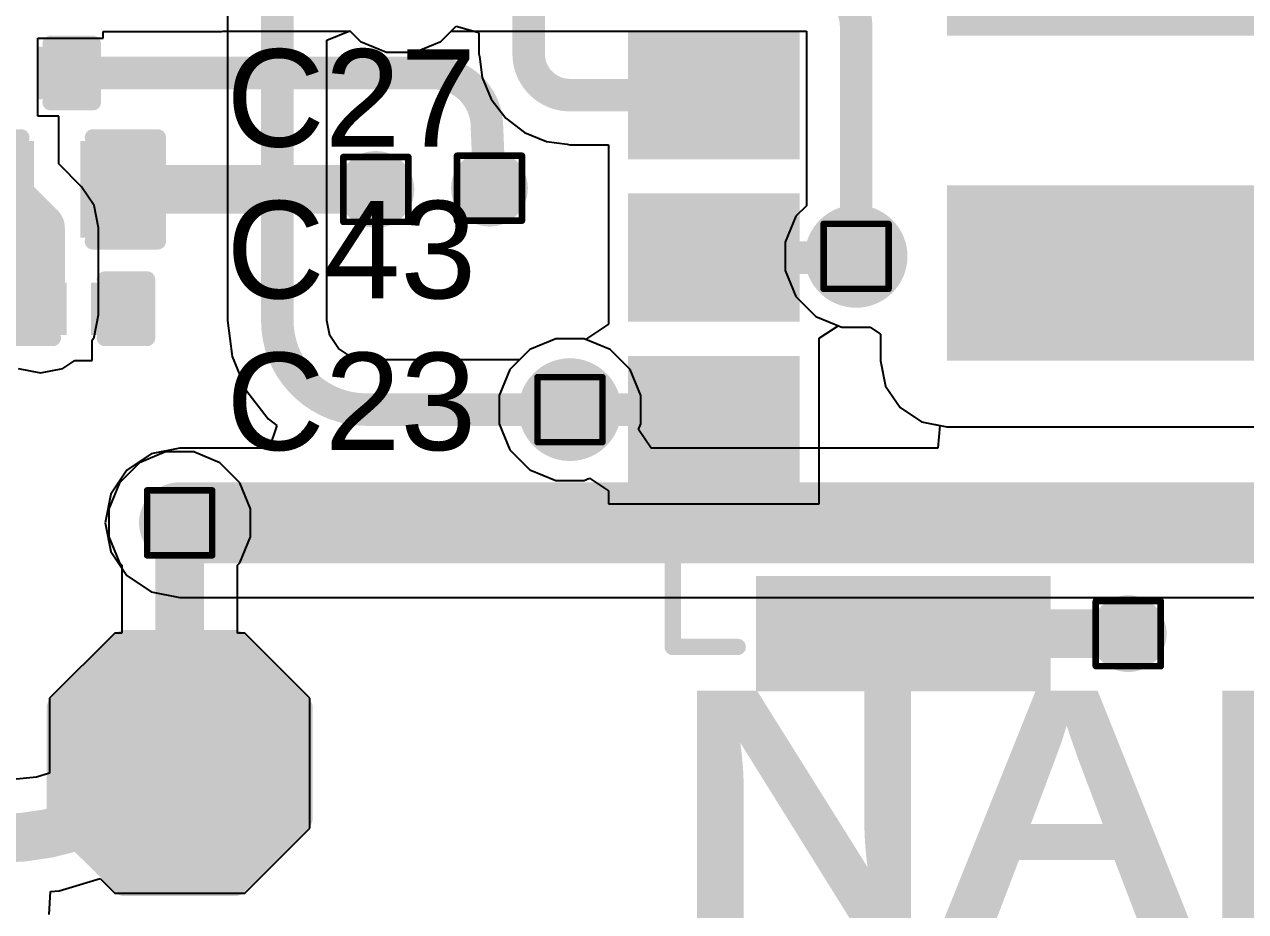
# Model space of a CAD drawing. Header units: inches. Extents: x -40 to 219, y 2 to 133.
# Drawn here: x 69.33 to 78.87, y 57.08 to 64.01 of the extents above; entities that cross this region are included whole.
import ezdxf

# ---------------------------------------------------------------- set-up
doc = ezdxf.new("R2010")
doc.units = ezdxf.units.IN
for name, color, linetype in [('Bottom Layer', 5, 'Continuous'), ('Bottom Solder', 6, 'Continuous'), ('Drill Drawing', 1, 'Continuous'), ('Keep-Out Layer', 6, 'Continuous'), ('Top Layer', 1, 'Continuous'), ('Top Overlay', 2, 'Continuous'), ('Top Paste', 8, 'Continuous'), ('Top Solder', 216, 'Continuous'), ('Via Holes', 16, 'Continuous')]:
    doc.layers.add(name, color=color, linetype=linetype)
doc.styles.add('Arial', font='', dxfattribs={"height": 0.2})
doc.styles.add('Arial Black_Bold', font='', dxfattribs={"height": 0.2})
doc.styles.get('Arial').set_extended_font_data('Arial')
doc.styles.get('Arial Black_Bold').set_extended_font_data('Arial Black', bold=True)

# ---------------------------------------------------------------- blocks, each defined once
blk = doc.blocks.new('C___0402_16')
at = {"layer": 'Top Layer'}
for points in [[(-0.6985, -0.3175), (-0.6985, 0.3175), (-0.2413, 0.3175), (-0.2413, -0.3175)], [(0.2413, -0.3175), (0.2413, 0.3175), (0.6985, 0.3175), (0.6985, -0.3175)]]:
    blk.add_hatch(color=1, dxfattribs=at).paths.add_polyline_path(points)
at = {"layer": 'Top Paste'}
for points in [[(-0.6985, -0.3175), (-0.6985, 0.3175), (-0.2413, 0.3175), (-0.2413, -0.3175)], [(0.2413, -0.3175), (0.2413, 0.3175), (0.6985, 0.3175), (0.6985, -0.3175)]]:
    blk.add_hatch(color=8, dxfattribs=at).paths.add_polyline_path(points)
at = {"layer": 'Top Solder'}
for points in [[(-0.7585, -0.3775), (-0.7585, 0.3775), (-0.1813, 0.3775), (-0.1813, -0.3775)], [(0.1813, -0.3775), (0.1813, 0.3775), (0.7585, 0.3775), (0.7585, -0.3775)]]:
    blk.add_hatch(color=216, dxfattribs=at).paths.add_polyline_path(points)
at = {"layer": 'Top Overlay'}
for points in [[(-0.7874, 0.4064, 0.127, 0.127, 0), (-0.7874, -0.4064, 0.127, 0.127, 0)], [(-0.2794, 0.4064, 0.127, 0.127, 0), (-0.7874, 0.4064, 0.127, 0.127, 0)], [(0.7874, 0.4064, 0.127, 0.127, 0), (0.2794, 0.4064, 0.127, 0.127, 0)], [(0.7874, 0.4064, 0.127, 0.127, 0), (0.7874, -0.4064, 0.127, 0.127, 0)], [(-0.2794, -0.4064, 0.127, 0.127, 0), (-0.7874, -0.4064, 0.127, 0.127, 0)], [(0.7874, -0.4064, 0.127, 0.127, 0), (0.2794, -0.4064, 0.127, 0.127, 0)]]:
    blk.add_lwpolyline(points, format="xyseb", dxfattribs=at)
for points in [[(-0.8191, 0.4064, 0.0635, 0.0635, 1), (-0.7556, 0.4064, 0.0635, 0.0635, 1)], [(-0.8191, 0.4064, 0.0635, 0.0635, 1), (-0.7556, 0.4064, 0.0635, 0.0635, 1)], [(-0.3112, 0.4064, 0.0635, 0.0635, 1), (-0.2477, 0.4064, 0.0635, 0.0635, 1)], [(0.2477, 0.4064, 0.0635, 0.0635, 1), (0.3111, 0.4064, 0.0635, 0.0635, 1)], [(0.7556, 0.4064, 0.0635, 0.0635, 1), (0.8191, 0.4064, 0.0635, 0.0635, 1)], [(0.7556, 0.4064, 0.0635, 0.0635, 1), (0.8191, 0.4064, 0.0635, 0.0635, 1)], [(-0.8191, -0.4064, 0.0635, 0.0635, 1), (-0.7556, -0.4064, 0.0635, 0.0635, 1)], [(-0.8191, -0.4064, 0.0635, 0.0635, 1), (-0.7556, -0.4064, 0.0635, 0.0635, 1)], [(-0.3112, -0.4064, 0.0635, 0.0635, 1), (-0.2477, -0.4064, 0.0635, 0.0635, 1)], [(0.2477, -0.4064, 0.0635, 0.0635, 1), (0.3111, -0.4064, 0.0635, 0.0635, 1)], [(0.7556, -0.4064, 0.0635, 0.0635, 1), (0.8191, -0.4064, 0.0635, 0.0635, 1)], [(0.7556, -0.4064, 0.0635, 0.0635, 1), (0.8191, -0.4064, 0.0635, 0.0635, 1)]]:
    blk.add_lwpolyline(points, format="xyseb", close=True, dxfattribs=at)
blk = doc.blocks.new('T__________138')
at = {"layer": 'Top Layer'}
blk.add_hatch(color=1, dxfattribs=at).paths.add_polyline_path([(0.381, 0.762), (-0.381, 0.762), (-0.762, 0.381), (-0.762, -0.381), (-0.381, -0.762), (0.381, -0.762), (0.762, -0.381), (0.762, 0.381)])
at = {"layer": 'Top Paste'}
blk.add_hatch(color=8, dxfattribs=at).paths.add_polyline_path([(0.381, 0.762), (-0.381, 0.762), (-0.762, 0.381), (-0.762, -0.381), (-0.381, -0.762), (0.381, -0.762), (0.762, -0.381), (0.762, 0.381)])
at = {"layer": 'Top Solder'}
blk.add_hatch(color=216, dxfattribs=at).paths.add_polyline_path([(0.4318, 0.8636), (-0.4318, 0.8636), (-0.8636, 0.4318), (-0.8636, -0.4318), (-0.4318, -0.8636), (0.4318, -0.8636), (0.8636, -0.4318), (0.8636, 0.4318)])
at = {"layer": 'Top Overlay'}
for points in [[(-0.4318, 0.9398, 0.2, 0.2, 0), (-0.9398, 0.4318, 0.2, 0.2, 0)], [(-0.4318, 0.9398, 0.2, 0.2, 0), (0.4318, 0.9398, 0.2, 0.2, 0)], [(0.4318, 0.9398, 0.2, 0.2, 0), (0.9398, 0.4318, 0.2, 0.2, 0)], [(-0.9398, 0.4318, 0.2, 0.2, 0), (-0.9398, -0.4318, 0.2, 0.2, 0)], [(0.9398, 0.4318, 0.2, 0.2, 0), (0.9398, -0.4318, 0.2, 0.2, 0)], [(-0.9398, -0.4318, 0.2, 0.2, 0), (-0.4318, -0.9398, 0.2, 0.2, 0)], [(0.9398, -0.4318, 0.2, 0.2, 0), (0.4318, -0.9398, 0.2, 0.2, 0)], [(-0.4318, -0.9398, 0.2, 0.2, 0), (0.4318, -0.9398, 0.2, 0.2, 0)]]:
    blk.add_lwpolyline(points, format="xyseb", dxfattribs=at)
for points in [[(-0.4818, 0.9398, 0.1, 0.1, 1), (-0.3818, 0.9398, 0.1, 0.1, 1)], [(-0.4818, 0.9398, 0.1, 0.1, 1), (-0.3818, 0.9398, 0.1, 0.1, 1)], [(0.3818, 0.9398, 0.1, 0.1, 1), (0.4818, 0.9398, 0.1, 0.1, 1)], [(0.3818, 0.9398, 0.1, 0.1, 1), (0.4818, 0.9398, 0.1, 0.1, 1)], [(-0.9898, 0.4318, 0.1, 0.1, 1), (-0.8898, 0.4318, 0.1, 0.1, 1)], [(-0.9898, 0.4318, 0.1, 0.1, 1), (-0.8898, 0.4318, 0.1, 0.1, 1)], [(0.8898, 0.4318, 0.1, 0.1, 1), (0.9898, 0.4318, 0.1, 0.1, 1)], [(0.8898, 0.4318, 0.1, 0.1, 1), (0.9898, 0.4318, 0.1, 0.1, 1)], [(-0.9898, -0.4318, 0.1, 0.1, 1), (-0.8898, -0.4318, 0.1, 0.1, 1)], [(-0.9898, -0.4318, 0.1, 0.1, 1), (-0.8898, -0.4318, 0.1, 0.1, 1)], [(0.8898, -0.4318, 0.1, 0.1, 1), (0.9898, -0.4318, 0.1, 0.1, 1)], [(0.8898, -0.4318, 0.1, 0.1, 1), (0.9898, -0.4318, 0.1, 0.1, 1)], [(-0.4818, -0.9398, 0.1, 0.1, 1), (-0.3818, -0.9398, 0.1, 0.1, 1)], [(-0.4818, -0.9398, 0.1, 0.1, 1), (-0.3818, -0.9398, 0.1, 0.1, 1)], [(0.3818, -0.9398, 0.1, 0.1, 1), (0.4818, -0.9398, 0.1, 0.1, 1)], [(0.3818, -0.9398, 0.1, 0.1, 1), (0.4818, -0.9398, 0.1, 0.1, 1)]]:
    blk.add_lwpolyline(points, format="xyseb", close=True, dxfattribs=at)
blk = doc.blocks.new('XKNANO_113_153')
at = {"layer": 'Keep-Out Layer'}
for points in [[(-4.3662, 1.5912), (-2.9946, 1.5912), (-2.9946, 4.9186), (-4.3662, 4.9186)], [(-1.8262, 1.5912), (-0.4546, 1.5912), (-0.4546, 4.9186), (-1.8262, 4.9186)]]:
    blk.add_hatch(color=6, dxfattribs=at).paths.add_polyline_path(points)
at = {"layer": 'Top Layer'}
for points in [[(-5.23, 7.31), (-4.43, 7.31), (-4.43, 6.17), (-5.23, 6.17)], [(-3.96, 7.31), (-3.16, 7.31), (-3.16, 6.17), (-3.96, 6.17)], [(-2.69, 7.31), (-1.89, 7.31), (-1.89, 6.17), (-2.69, 6.17)], [(-6.85, 6.31), (-6.15, 6.31), (-6.15, 4.21), (-6.85, 4.21)]]:
    blk.add_hatch(color=1, dxfattribs=at).paths.add_polyline_path(points)
at = {"layer": 'Top Paste'}
for points in [[(-5.23, 7.31), (-4.43, 7.31), (-4.43, 6.17), (-5.23, 6.17)], [(-3.96, 7.31), (-3.16, 7.31), (-3.16, 6.17), (-3.96, 6.17)], [(-2.69, 7.31), (-1.89, 7.31), (-1.89, 6.17), (-2.69, 6.17)], [(-6.85, 6.31), (-6.15, 6.31), (-6.15, 4.21), (-6.85, 4.21)]]:
    blk.add_hatch(color=8, dxfattribs=at).paths.add_polyline_path(points)
at = {"layer": 'Top Solder'}
for points in [[(-5.3316, 7.4116), (-4.3284, 7.4116), (-4.3284, 6.0684), (-5.3316, 6.0684)], [(-4.0616, 7.4116), (-3.0584, 7.4116), (-3.0584, 6.0684), (-4.0616, 6.0684)], [(-2.7916, 7.4116), (-1.7884, 7.4116), (-1.7884, 6.0684), (-2.7916, 6.0684)], [(-6.9516, 6.4116), (-6.0484, 6.4116), (-6.0484, 4.1084), (-6.9516, 4.1084)]]:
    blk.add_hatch(color=216, dxfattribs=at).paths.add_polyline_path(points)
at = {"layer": 'Top Overlay'}
for points in [[(-6.604, 7.0612, 0.127, 0.127, 0), (-6.604, 6.5532, 0.127, 0.127, 0)], [(-6.604, 7.0612, 0.127, 0.127, 0), (-5.461, 7.0612, 0.127, 0.127, 0)]]:
    blk.add_lwpolyline(points, format="xyseb", dxfattribs=at)
for points in [[(-6.6357, 7.0612, 0.0635, 0.0635, 1), (-6.5722, 7.0612, 0.0635, 0.0635, 1)], [(-6.6357, 7.0612, 0.0635, 0.0635, 1), (-6.5722, 7.0612, 0.0635, 0.0635, 1)], [(-5.4928, 7.0612, 0.0635, 0.0635, 1), (-5.4292, 7.0612, 0.0635, 0.0635, 1)], [(-6.6357, 6.5532, 0.0635, 0.0635, 1), (-6.5722, 6.5532, 0.0635, 0.0635, 1)]]:
    blk.add_lwpolyline(points, format="xyseb", close=True, dxfattribs=at)
blk = doc.blocks.new('CAP_0201_185')
at = {"layer": 'Top Layer'}
for points in [[(-0.45, 0.15), (-0.15, 0.15), (-0.15, -0.15), (-0.45, -0.15)], [(0.15, 0.15), (0.45, 0.15), (0.45, -0.15), (0.15, -0.15)]]:
    blk.add_hatch(color=1, dxfattribs=at).paths.add_polyline_path(points)
at = {"layer": 'Top Paste'}
for points in [[(-0.45, 0.15), (-0.15, 0.15), (-0.15, -0.15), (-0.45, -0.15)], [(0.15, 0.15), (0.45, 0.15), (0.45, -0.15), (0.15, -0.15)]]:
    blk.add_hatch(color=8, dxfattribs=at).paths.add_polyline_path(points)
at = {"layer": 'Top Solder'}
for points in [[(-0.505, 0.205), (-0.095, 0.205), (-0.095, -0.205), (-0.505, -0.205)], [(0.095, 0.205), (0.505, 0.205), (0.505, -0.205), (0.095, -0.205)]]:
    blk.add_hatch(color=216, dxfattribs=at).paths.add_polyline_path(points)
at = {"layer": 'Top Overlay'}
for points in [[(-0.2032, 0.2286, 0.127, 0.127, 0), (-0.5334, 0.2286, 0.127, 0.127, 0)], [(-0.5334, 0.2286, 0.127, 0.127, 0), (-0.5334, -0.2286, 0.127, 0.127, 0)], [(0.5334, 0.2286, 0.127, 0.127, 0), (0.2032, 0.2286, 0.127, 0.127, 0)], [(0.5334, 0.2286, 0.127, 0.127, 0), (0.5334, -0.2286, 0.127, 0.127, 0)], [(-0.2032, -0.2286, 0.127, 0.127, 0), (-0.5334, -0.2286, 0.127, 0.127, 0)], [(0.5334, -0.2286, 0.127, 0.127, 0), (0.2032, -0.2286, 0.127, 0.127, 0)]]:
    blk.add_lwpolyline(points, format="xyseb", dxfattribs=at)
for points in [[(-0.5651, 0.2286, 0.0635, 0.0635, 1), (-0.5016, 0.2286, 0.0635, 0.0635, 1)], [(-0.5651, 0.2286, 0.0635, 0.0635, 1), (-0.5016, 0.2286, 0.0635, 0.0635, 1)], [(-0.2349, 0.2286, 0.0635, 0.0635, 1), (-0.1714, 0.2286, 0.0635, 0.0635, 1)], [(0.1714, 0.2286, 0.0635, 0.0635, 1), (0.2349, 0.2286, 0.0635, 0.0635, 1)], [(0.5016, 0.2286, 0.0635, 0.0635, 1), (0.5651, 0.2286, 0.0635, 0.0635, 1)], [(0.5016, 0.2286, 0.0635, 0.0635, 1), (0.5651, 0.2286, 0.0635, 0.0635, 1)], [(-0.5651, -0.2286, 0.0635, 0.0635, 1), (-0.5016, -0.2286, 0.0635, 0.0635, 1)], [(-0.5651, -0.2286, 0.0635, 0.0635, 1), (-0.5016, -0.2286, 0.0635, 0.0635, 1)], [(-0.2349, -0.2286, 0.0635, 0.0635, 1), (-0.1714, -0.2286, 0.0635, 0.0635, 1)], [(0.1714, -0.2286, 0.0635, 0.0635, 1), (0.2349, -0.2286, 0.0635, 0.0635, 1)], [(0.5016, -0.2286, 0.0635, 0.0635, 1), (0.5651, -0.2286, 0.0635, 0.0635, 1)], [(0.5016, -0.2286, 0.0635, 0.0635, 1), (0.5651, -0.2286, 0.0635, 0.0635, 1)]]:
    blk.add_lwpolyline(points, format="xyseb", close=True, dxfattribs=at)
blk = doc.blocks.new('CAP_0201_189')
at = {"layer": 'Top Layer'}
for points in [[(-0.45, 0.15), (-0.15, 0.15), (-0.15, -0.15), (-0.45, -0.15)], [(0.15, 0.15), (0.45, 0.15), (0.45, -0.15), (0.15, -0.15)]]:
    blk.add_hatch(color=1, dxfattribs=at).paths.add_polyline_path(points)
at = {"layer": 'Top Paste'}
for points in [[(-0.45, 0.15), (-0.15, 0.15), (-0.15, -0.15), (-0.45, -0.15)], [(0.15, 0.15), (0.45, 0.15), (0.45, -0.15), (0.15, -0.15)]]:
    blk.add_hatch(color=8, dxfattribs=at).paths.add_polyline_path(points)
at = {"layer": 'Top Solder'}
for points in [[(-0.505, 0.205), (-0.095, 0.205), (-0.095, -0.205), (-0.505, -0.205)], [(0.095, 0.205), (0.505, 0.205), (0.505, -0.205), (0.095, -0.205)]]:
    blk.add_hatch(color=216, dxfattribs=at).paths.add_polyline_path(points)
at = {"layer": 'Top Overlay'}
for points in [[(-0.5334, 0.2286, 0.127, 0.127, 0), (-0.2032, 0.2286, 0.127, 0.127, 0)], [(-0.5334, -0.2286, 0.127, 0.127, 0), (-0.5334, 0.2286, 0.127, 0.127, 0)], [(0.2032, 0.2286, 0.127, 0.127, 0), (0.5334, 0.2286, 0.127, 0.127, 0)], [(0.5334, -0.2286, 0.127, 0.127, 0), (0.5334, 0.2286, 0.127, 0.127, 0)], [(-0.5334, -0.2286, 0.127, 0.127, 0), (-0.2032, -0.2286, 0.127, 0.127, 0)], [(0.2032, -0.2286, 0.127, 0.127, 0), (0.5334, -0.2286, 0.127, 0.127, 0)]]:
    blk.add_lwpolyline(points, format="xyseb", dxfattribs=at)
for points in [[(-0.5651, 0.2286, 0.0635, 0.0635, 1), (-0.5016, 0.2286, 0.0635, 0.0635, 1)], [(-0.5651, 0.2286, 0.0635, 0.0635, 1), (-0.5016, 0.2286, 0.0635, 0.0635, 1)], [(-0.2349, 0.2286, 0.0635, 0.0635, 1), (-0.1714, 0.2286, 0.0635, 0.0635, 1)], [(0.1714, 0.2286, 0.0635, 0.0635, 1), (0.2349, 0.2286, 0.0635, 0.0635, 1)], [(0.5016, 0.2286, 0.0635, 0.0635, 1), (0.5651, 0.2286, 0.0635, 0.0635, 1)], [(0.5016, 0.2286, 0.0635, 0.0635, 1), (0.5651, 0.2286, 0.0635, 0.0635, 1)], [(-0.5651, -0.2286, 0.0635, 0.0635, 1), (-0.5016, -0.2286, 0.0635, 0.0635, 1)], [(-0.5651, -0.2286, 0.0635, 0.0635, 1), (-0.5016, -0.2286, 0.0635, 0.0635, 1)], [(-0.2349, -0.2286, 0.0635, 0.0635, 1), (-0.1714, -0.2286, 0.0635, 0.0635, 1)], [(0.1714, -0.2286, 0.0635, 0.0635, 1), (0.2349, -0.2286, 0.0635, 0.0635, 1)], [(0.5016, -0.2286, 0.0635, 0.0635, 1), (0.5651, -0.2286, 0.0635, 0.0635, 1)], [(0.5016, -0.2286, 0.0635, 0.0635, 1), (0.5651, -0.2286, 0.0635, 0.0635, 1)]]:
    blk.add_lwpolyline(points, format="xyseb", close=True, dxfattribs=at)

msp = doc.modelspace()

# ---------------------------------------------------------------- hatches: boundary and pattern name
at = {"layer": 'Bottom Layer'}
h = msp.add_hatch(color=5, dxfattribs=at)
edge = h.paths.add_edge_path()
edge.add_arc((72.0726, 62.7216), 0.3, 0, 360)
h = msp.add_hatch(color=5, dxfattribs=at)
edge = h.paths.add_edge_path()
edge.add_arc((72.9607, 62.7312), 0.3, 0, 360)
h = msp.add_hatch(color=5, dxfattribs=at)
edge = h.paths.add_edge_path()
edge.add_arc((75.8255, 62.1981), 0.3, 0, 360)
h = msp.add_hatch(color=5, dxfattribs=at)
edge = h.paths.add_edge_path()
edge.add_arc((73.5894, 61), 0.3, 0, 360)
h = msp.add_hatch(color=5, dxfattribs=at)
edge = h.paths.add_edge_path()
edge.add_arc((70.5395, 60.1149), 0.3, 0, 360)
h = msp.add_hatch(color=5, dxfattribs=at)
edge = h.paths.add_edge_path()
edge.add_arc((77.9523, 59.2487), 0.3, 0, 360)
at = {"layer": 'Bottom Solder'}
h = msp.add_hatch(color=6, dxfattribs=at)
edge = h.paths.add_edge_path()
edge.add_arc((75.8255, 62.1981), 0.4016, 0, 360)
h = msp.add_hatch(color=6, dxfattribs=at)
edge = h.paths.add_edge_path()
edge.add_arc((73.5894, 61), 0.4016, 0, 360)
at = {"layer": 'Top Layer'}
h = msp.add_hatch(color=1, dxfattribs=at)
edge = h.paths.add_edge_path()
edge.add_arc((72.0726, 62.7216), 0.3, 0, 360)
h = msp.add_hatch(color=1, dxfattribs=at)
edge = h.paths.add_edge_path()
edge.add_arc((72.9607, 62.7312), 0.3, 0, 360)
h = msp.add_hatch(color=1, dxfattribs=at)
edge = h.paths.add_edge_path()
edge.add_arc((75.8255, 62.1981), 0.3, 0, 360)
h = msp.add_hatch(color=1, dxfattribs=at)
edge = h.paths.add_edge_path()
edge.add_arc((73.5894, 61), 0.3, 0, 360)
h = msp.add_hatch(color=1, dxfattribs=at)
edge = h.paths.add_edge_path()
edge.add_arc((70.5395, 60.1149), 0.3, 0, 360)
h = msp.add_hatch(color=1, dxfattribs=at)
edge = h.paths.add_edge_path()
edge.add_arc((77.9523, 59.2487), 0.3, 0, 360)
at = {"layer": 'Top Solder'}
h = msp.add_hatch(color=216, dxfattribs=at)
edge = h.paths.add_edge_path()
edge.add_arc((75.8255, 62.1981), 0.4016, 0, 360)
h = msp.add_hatch(color=216, dxfattribs=at)
edge = h.paths.add_edge_path()
edge.add_arc((73.5894, 61), 0.4016, 0, 360)
at = {"layer": 'Via Holes'}
h = msp.add_hatch(color=7, dxfattribs=at)
edge = h.paths.add_edge_path()
edge.add_arc((72.0726, 62.7216), 0.15, 0, 360)
h = msp.add_hatch(color=7, dxfattribs=at)
edge = h.paths.add_edge_path()
edge.add_arc((72.9607, 62.7312), 0.15, 0, 360)
h = msp.add_hatch(color=7, dxfattribs=at)
edge = h.paths.add_edge_path()
edge.add_arc((75.8255, 62.1981), 0.15, 0, 360)
h = msp.add_hatch(color=7, dxfattribs=at)
edge = h.paths.add_edge_path()
edge.add_arc((73.5894, 61), 0.15, 0, 360)
h = msp.add_hatch(color=7, dxfattribs=at)
edge = h.paths.add_edge_path()
edge.add_arc((70.5395, 60.1149), 0.15, 0, 360)
h = msp.add_hatch(color=7, dxfattribs=at)
edge = h.paths.add_edge_path()
edge.add_arc((77.9523, 59.2487), 0.15, 0, 360)

# ---------------------------------------------------------------- linework, layer by layer
at = {"layer": 'Bottom Layer'}
for p, q in [((70.9138, 64.7907), (70.9138, 61.6977)), ((71.6908, 63.8882), (71.8686, 63.9618)), ((71.8686, 63.9618), (71.9526, 63.8778)), ((72.5802, 63.8778), (72.6614, 63.959)), ((72.6614, 63.959), (75.437, 63.959)), ((75.437, 63.959), (75.437, 62.5931)), ((71.6908, 61.6977), (71.6908, 63.8882)), ((71.9526, 63.8778), (72.1562, 63.7935)), ((72.3766, 63.7935), (72.5802, 63.8778)), ((72.1562, 63.7935), (72.3766, 63.7935)), ((75.3558, 62.5119), (75.2715, 62.3083)), ((75.437, 62.5931), (75.3558, 62.5119)), ((75.2715, 62.3083), (75.2715, 62.0879)), ((75.2715, 62.0879), (75.3558, 61.8843)), ((75.3558, 61.8843), (75.5116, 61.7284)), ((70.9138, 61.6977), (70.912, 61.6977)), ((70.912, 61.6977), (70.9491, 61.4161)), ((71.6904, 61.6959), (71.6908, 61.6977)), ((71.7137, 61.5791), (71.6904, 61.6959)), ((75.5116, 61.7284), (75.7153, 61.6441)), ((71.7808, 61.4785), (71.7137, 61.5791)), ((73.4792, 61.554), (73.2756, 61.4697)), ((73.6996, 61.554), (73.4792, 61.554)), ((73.9032, 61.4697), (73.6996, 61.554)), ((75.7153, 61.6441), (75.9357, 61.6441)), ((75.9357, 61.6441), (76.0172, 61.5896)), ((76.0172, 61.5896), (76.0172, 61.3825)), ((71.8814, 61.4113), (71.7808, 61.4785)), ((73.2756, 61.4697), (73.1944, 61.3885)), ((74.0591, 61.3138), (73.9032, 61.4697)), ((70.9491, 61.4161), (71.0578, 61.1537)), ((71.9982, 61.3881), (71.8814, 61.4113)), ((72, 61.3885), (71.9982, 61.3881)), ((73.1944, 61.3885), (72, 61.3885)), ((76.0172, 61.3825), (76.0566, 61.1843)), ((74.1434, 61.1102), (74.0591, 61.3138)), ((76.0566, 61.1843), (76.1689, 61.0163)), ((71.0578, 61.1537), (71.2307, 60.9284)), ((74.1434, 60.8898), (74.1434, 61.1102)), ((76.1689, 61.0163), (76.3369, 60.904)), ((71.2307, 60.9284), (71.2997, 60.8754)), ((74.125, 60.8454), (74.1434, 60.8898)), ((76.3369, 60.904), (76.4806, 60.8754)), ((71.2997, 60.8754), (71.2393, 60.6976)), ((74.2238, 60.6976), (74.125, 60.8454)), ((76.4806, 60.8754), (76.4631, 60.6976)), ((70.5395, 60.6976), (70.3165, 60.6533)), ((71.2393, 60.6976), (70.5395, 60.6976)), ((76.4631, 60.6976), (74.2238, 60.6976)), ((70.3165, 60.6533), (70.1275, 60.5269)), ((70.1275, 60.5269), (70.0012, 60.3379)), ((70.0012, 60.3379), (69.9568, 60.1149)), ((69.9568, 60.1149), (70.0012, 59.8919)), ((70.0012, 59.8919), (70.1275, 59.7029)), ((70.1275, 59.7029), (70.3165, 59.5766)), ((70.3165, 59.5766), (70.5395, 59.5322)), ((70.5395, 59.5322), (81.1346, 59.5322))]:
    msp.add_line(p, q, dxfattribs=at)
for points in [[(71.3023, 61.6977, 0.254, 0.254, 0), (71.3023, 65.1857, 0.254, 0.254, 0)], [(75.478, 64.3475, 0.254, 0.254, -0.414214), (75.8255, 64, 0.254, 0.254, 0)], [(75.8255, 62.1981, 0.254, 0.254, 0), (75.8255, 64, 0.254, 0.254, 0)], [(72, 61, 0.254, 0.254, -0.414214), (71.3023, 61.6977, 0.254, 0.254, 0)], [(72, 61, 0.254, 0.254, 0), (73.5894, 61, 0.254, 0.254, 0)], [(70.5395, 60.1149, 0.635, 0.635, 0), (81.1346, 60.1149, 0.635, 0.635, 0)]]:
    msp.add_lwpolyline(points, format="xyseb", dxfattribs=at)
for points in [[(75.762, 64, 0.127, 0.127, 1), (75.889, 64, 0.127, 0.127, 1)], [(75.762, 64, 0.127, 0.127, 1), (75.889, 64, 0.127, 0.127, 1)], [(75.762, 62.1981, 0.127, 0.127, 1), (75.889, 62.1981, 0.127, 0.127, 1)], [(71.2388, 61.6977, 0.127, 0.127, 1), (71.3658, 61.6977, 0.127, 0.127, 1)], [(71.2388, 61.6977, 0.127, 0.127, 1), (71.3658, 61.6977, 0.127, 0.127, 1)], [(71.9365, 61, 0.127, 0.127, 1), (72.0635, 61, 0.127, 0.127, 1)], [(71.9365, 61, 0.127, 0.127, 1), (72.0635, 61, 0.127, 0.127, 1)], [(73.5259, 61, 0.127, 0.127, 1), (73.6529, 61, 0.127, 0.127, 1)], [(70.3808, 60.1149, 0.3175, 0.3175, 1), (70.6983, 60.1149, 0.3175, 0.3175, 1)]]:
    msp.add_lwpolyline(points, format="xyseb", close=True, dxfattribs=at)
at = {"layer": 'Drill Drawing'}
for points in [[(71.8186, 62.9756, 0.0508, 0.0508, 0), (72.3266, 62.9756, 0.0508, 0.0508, 0)], [(71.8186, 62.4676, 0.0508, 0.0508, 0), (71.8186, 62.9756, 0.0508, 0.0508, 0)], [(72.3266, 62.4676, 0.0508, 0.0508, 0), (72.3266, 62.9756, 0.0508, 0.0508, 0)], [(72.7067, 62.9852, 0.0508, 0.0508, 0), (73.2147, 62.9852, 0.0508, 0.0508, 0)], [(72.7067, 62.4772, 0.0508, 0.0508, 0), (72.7067, 62.9852, 0.0508, 0.0508, 0)], [(73.2147, 62.4772, 0.0508, 0.0508, 0), (73.2147, 62.9852, 0.0508, 0.0508, 0)], [(71.8186, 62.4676, 0.0508, 0.0508, 0), (72.3266, 62.4676, 0.0508, 0.0508, 0)], [(72.7067, 62.4772, 0.0508, 0.0508, 0), (73.2147, 62.4772, 0.0508, 0.0508, 0)], [(75.5715, 62.4521, 0.0508, 0.0508, 0), (76.0795, 62.4521, 0.0508, 0.0508, 0)], [(75.5715, 61.9441, 0.0508, 0.0508, 0), (75.5715, 62.4521, 0.0508, 0.0508, 0)], [(76.0795, 61.9441, 0.0508, 0.0508, 0), (76.0795, 62.4521, 0.0508, 0.0508, 0)], [(75.5715, 61.9441, 0.0508, 0.0508, 0), (76.0795, 61.9441, 0.0508, 0.0508, 0)], [(73.3354, 61.254, 0.0508, 0.0508, 0), (73.8434, 61.254, 0.0508, 0.0508, 0)], [(73.3354, 60.746, 0.0508, 0.0508, 0), (73.3354, 61.254, 0.0508, 0.0508, 0)], [(73.8434, 60.746, 0.0508, 0.0508, 0), (73.8434, 61.254, 0.0508, 0.0508, 0)], [(73.3354, 60.746, 0.0508, 0.0508, 0), (73.8434, 60.746, 0.0508, 0.0508, 0)], [(70.2855, 60.3689, 0.0508, 0.0508, 0), (70.7935, 60.3689, 0.0508, 0.0508, 0)], [(70.2855, 59.8609, 0.0508, 0.0508, 0), (70.2855, 60.3689, 0.0508, 0.0508, 0)], [(70.7935, 59.8609, 0.0508, 0.0508, 0), (70.7935, 60.3689, 0.0508, 0.0508, 0)], [(70.2855, 59.8609, 0.0508, 0.0508, 0), (70.7935, 59.8609, 0.0508, 0.0508, 0)], [(77.6983, 59.5027, 0.0508, 0.0508, 0), (78.2063, 59.5027, 0.0508, 0.0508, 0)], [(77.6983, 58.9947, 0.0508, 0.0508, 0), (77.6983, 59.5027, 0.0508, 0.0508, 0)], [(78.2063, 58.9947, 0.0508, 0.0508, 0), (78.2063, 59.5027, 0.0508, 0.0508, 0)], [(77.6983, 58.9947, 0.0508, 0.0508, 0), (78.2063, 58.9947, 0.0508, 0.0508, 0)]]:
    msp.add_lwpolyline(points, format="xyseb", dxfattribs=at)
for points in [[(71.8059, 62.9756, 0.0254, 0.0254, 1), (71.8313, 62.9756, 0.0254, 0.0254, 1)], [(71.8059, 62.9756, 0.0254, 0.0254, 1), (71.8313, 62.9756, 0.0254, 0.0254, 1)], [(72.3139, 62.9756, 0.0254, 0.0254, 1), (72.3393, 62.9756, 0.0254, 0.0254, 1)], [(72.3139, 62.9756, 0.0254, 0.0254, 1), (72.3393, 62.9756, 0.0254, 0.0254, 1)], [(72.694, 62.9852, 0.0254, 0.0254, 1), (72.7194, 62.9852, 0.0254, 0.0254, 1)], [(72.694, 62.9852, 0.0254, 0.0254, 1), (72.7194, 62.9852, 0.0254, 0.0254, 1)], [(73.202, 62.9852, 0.0254, 0.0254, 1), (73.2274, 62.9852, 0.0254, 0.0254, 1)], [(73.202, 62.9852, 0.0254, 0.0254, 1), (73.2274, 62.9852, 0.0254, 0.0254, 1)], [(71.8059, 62.4676, 0.0254, 0.0254, 1), (71.8313, 62.4676, 0.0254, 0.0254, 1)], [(71.8059, 62.4676, 0.0254, 0.0254, 1), (71.8313, 62.4676, 0.0254, 0.0254, 1)], [(72.3139, 62.4676, 0.0254, 0.0254, 1), (72.3393, 62.4676, 0.0254, 0.0254, 1)], [(72.3139, 62.4676, 0.0254, 0.0254, 1), (72.3393, 62.4676, 0.0254, 0.0254, 1)], [(72.694, 62.4772, 0.0254, 0.0254, 1), (72.7194, 62.4772, 0.0254, 0.0254, 1)], [(72.694, 62.4772, 0.0254, 0.0254, 1), (72.7194, 62.4772, 0.0254, 0.0254, 1)], [(73.202, 62.4772, 0.0254, 0.0254, 1), (73.2274, 62.4772, 0.0254, 0.0254, 1)], [(73.202, 62.4772, 0.0254, 0.0254, 1), (73.2274, 62.4772, 0.0254, 0.0254, 1)], [(75.5588, 62.4521, 0.0254, 0.0254, 1), (75.5842, 62.4521, 0.0254, 0.0254, 1)], [(75.5588, 62.4521, 0.0254, 0.0254, 1), (75.5842, 62.4521, 0.0254, 0.0254, 1)], [(76.0668, 62.4521, 0.0254, 0.0254, 1), (76.0922, 62.4521, 0.0254, 0.0254, 1)], [(76.0668, 62.4521, 0.0254, 0.0254, 1), (76.0922, 62.4521, 0.0254, 0.0254, 1)], [(75.5588, 61.9441, 0.0254, 0.0254, 1), (75.5842, 61.9441, 0.0254, 0.0254, 1)], [(75.5588, 61.9441, 0.0254, 0.0254, 1), (75.5842, 61.9441, 0.0254, 0.0254, 1)], [(76.0668, 61.9441, 0.0254, 0.0254, 1), (76.0922, 61.9441, 0.0254, 0.0254, 1)], [(76.0668, 61.9441, 0.0254, 0.0254, 1), (76.0922, 61.9441, 0.0254, 0.0254, 1)], [(73.3227, 61.254, 0.0254, 0.0254, 1), (73.3481, 61.254, 0.0254, 0.0254, 1)], [(73.3227, 61.254, 0.0254, 0.0254, 1), (73.3481, 61.254, 0.0254, 0.0254, 1)], [(73.8307, 61.254, 0.0254, 0.0254, 1), (73.8561, 61.254, 0.0254, 0.0254, 1)], [(73.8307, 61.254, 0.0254, 0.0254, 1), (73.8561, 61.254, 0.0254, 0.0254, 1)], [(73.3227, 60.746, 0.0254, 0.0254, 1), (73.3481, 60.746, 0.0254, 0.0254, 1)], [(73.3227, 60.746, 0.0254, 0.0254, 1), (73.3481, 60.746, 0.0254, 0.0254, 1)], [(73.8307, 60.746, 0.0254, 0.0254, 1), (73.8561, 60.746, 0.0254, 0.0254, 1)], [(73.8307, 60.746, 0.0254, 0.0254, 1), (73.8561, 60.746, 0.0254, 0.0254, 1)], [(70.2728, 60.3689, 0.0254, 0.0254, 1), (70.2982, 60.3689, 0.0254, 0.0254, 1)], [(70.2728, 60.3689, 0.0254, 0.0254, 1), (70.2982, 60.3689, 0.0254, 0.0254, 1)], [(70.7808, 60.3689, 0.0254, 0.0254, 1), (70.8062, 60.3689, 0.0254, 0.0254, 1)], [(70.7808, 60.3689, 0.0254, 0.0254, 1), (70.8062, 60.3689, 0.0254, 0.0254, 1)], [(70.2728, 59.8609, 0.0254, 0.0254, 1), (70.2982, 59.8609, 0.0254, 0.0254, 1)], [(70.2728, 59.8609, 0.0254, 0.0254, 1), (70.2982, 59.8609, 0.0254, 0.0254, 1)], [(70.7808, 59.8609, 0.0254, 0.0254, 1), (70.8062, 59.8609, 0.0254, 0.0254, 1)], [(70.7808, 59.8609, 0.0254, 0.0254, 1), (70.8062, 59.8609, 0.0254, 0.0254, 1)], [(77.6856, 59.5027, 0.0254, 0.0254, 1), (77.711, 59.5027, 0.0254, 0.0254, 1)], [(77.6856, 59.5027, 0.0254, 0.0254, 1), (77.711, 59.5027, 0.0254, 0.0254, 1)], [(78.1936, 59.5027, 0.0254, 0.0254, 1), (78.219, 59.5027, 0.0254, 0.0254, 1)], [(78.1936, 59.5027, 0.0254, 0.0254, 1), (78.219, 59.5027, 0.0254, 0.0254, 1)], [(77.6856, 58.9947, 0.0254, 0.0254, 1), (77.711, 58.9947, 0.0254, 0.0254, 1)], [(77.6856, 58.9947, 0.0254, 0.0254, 1), (77.711, 58.9947, 0.0254, 0.0254, 1)], [(78.1936, 58.9947, 0.0254, 0.0254, 1), (78.219, 58.9947, 0.0254, 0.0254, 1)], [(78.1936, 58.9947, 0.0254, 0.0254, 1), (78.219, 58.9947, 0.0254, 0.0254, 1)]]:
    msp.add_lwpolyline(points, format="xyseb", close=True, dxfattribs=at)
at = {"layer": 'Top Layer'}
for p, q in [((69.9407, 63.9037), (69.9407, 63.9566)), ((69.9407, 63.9566), (70.8666, 63.9566)), ((70.8666, 63.9566), (70.8787, 63.959)), ((70.8787, 63.959), (71.8714, 63.959)), ((71.8714, 63.959), (71.9526, 63.8778)), ((72.5802, 63.8778), (72.7005, 63.9981)), ((72.7005, 63.9981), (72.8663, 63.9512)), ((72.8663, 63.9512), (72.8783, 63.9436)), ((72.8783, 63.9436), (72.8783, 63.7814)), ((69.4315, 63.2931), (69.4315, 63.9037)), ((69.4315, 63.9037), (69.9407, 63.9037)), ((71.9526, 63.8778), (72.1562, 63.7935)), ((72.3766, 63.7935), (72.5802, 63.8778)), ((72.1562, 63.7935), (72.3766, 63.7935)), ((72.8783, 63.7814), (72.8824, 63.7607)), ((72.8824, 63.7607), (72.9038, 63.5977)), ((72.9038, 63.5977), (72.9747, 63.4265)), ((72.9747, 63.4265), (73.0875, 63.2795)), ((69.5942, 63.2931), (69.4315, 63.2931)), ((69.5942, 62.9207), (69.5942, 63.2931)), ((73.0875, 63.2795), (73.2345, 63.1667)), ((73.2345, 63.1667), (73.4057, 63.0958)), ((73.4057, 63.0958), (73.5687, 63.0743)), ((73.5687, 63.0743), (73.5894, 63.0702)), ((73.5894, 63.0702), (73.8897, 63.0702)), ((73.8897, 63.0702), (73.8897, 61.6677)), ((69.7722, 62.7426), (69.5942, 62.9207)), ((69.8705, 62.5956), (69.7722, 62.7426)), ((69.7722, 62.7426), (69.7722, 62.7426)), ((69.905, 62.4221), (69.8705, 62.5956)), ((69.905, 61.7399), (69.905, 62.4221)), ((69.8705, 61.5665), (69.905, 61.7399)), ((73.8897, 61.6677), (73.7119, 61.5489)), ((75.5377, 61.5576), (75.6856, 61.6564)), ((75.6856, 61.6564), (75.7153, 61.6441)), ((69.8557, 61.5443), (69.8705, 61.5665)), ((73.4792, 61.554), (73.2756, 61.4697)), ((73.6996, 61.554), (73.4792, 61.554)), ((73.7119, 61.5489), (73.6996, 61.554)), ((75.5377, 60.2647), (75.5377, 61.5576)), ((75.7153, 61.6441), (75.9357, 61.6441)), ((75.9357, 61.6441), (76.0172, 61.5896)), ((76.0172, 61.5896), (76.0172, 61.3825)), ((69.8557, 61.3847), (69.8557, 61.5443)), ((73.2756, 61.4697), (73.1198, 61.3138)), ((69.6252, 61.3212), (69.7202, 61.3847)), ((69.7202, 61.3847), (69.8557, 61.3847)), ((76.0172, 61.3825), (76.0566, 61.1843)), ((69.2783, 61.3212), (69.4518, 61.2867)), ((69.4518, 61.2867), (69.6252, 61.3212)), ((73.1198, 61.3138), (73.0354, 61.1102)), ((76.0566, 61.1843), (76.1689, 61.0163)), ((73.0354, 61.1102), (73.0354, 60.8898)), ((76.1689, 61.0163), (76.3369, 60.904)), ((73.0354, 60.8898), (73.1198, 60.6862)), ((76.3369, 60.904), (76.5351, 60.8646)), ((76.5351, 60.8646), (79.8625, 60.8646)), ((70.4293, 60.6689), (70.2257, 60.5846)), ((70.6497, 60.6689), (70.4293, 60.6689)), ((70.8533, 60.5846), (70.6497, 60.6689)), ((73.1198, 60.6862), (73.2756, 60.5303)), ((70.2257, 60.5846), (70.0699, 60.4287)), ((71.0092, 60.4287), (70.8533, 60.5846)), ((73.2756, 60.5303), (73.4792, 60.446)), ((70.0699, 60.4287), (69.9855, 60.2251)), ((71.0935, 60.2251), (71.0092, 60.4287)), ((73.4792, 60.446), (73.6996, 60.446)), ((73.6996, 60.446), (73.7419, 60.4635)), ((73.7419, 60.4635), (73.8897, 60.3647)), ((73.8897, 60.3647), (73.8897, 60.2647)), ((69.9855, 60.2251), (69.9855, 60.0047)), ((71.0935, 60.0047), (71.0935, 60.2251)), ((73.8897, 60.2647), (75.5377, 60.2647)), ((69.9855, 60.0047), (70.0699, 59.8011)), ((71.0092, 59.8011), (71.0935, 60.0047)), ((70.0699, 59.8011), (70.0863, 59.7846)), ((70.0863, 59.7846), (70.0863, 59.2527)), ((70.9927, 59.7846), (71.0092, 59.8011)), ((70.9927, 59.2527), (70.9927, 59.7846)), ((70.0315, 59.2527), (69.5235, 58.7447)), ((70.0863, 59.2527), (70.0315, 59.2527)), ((71.0475, 59.2527), (70.9927, 59.2527)), ((71.5555, 58.7447), (71.0475, 59.2527)), ((69.5235, 58.7447), (69.5235, 58.158)), ((71.5555, 57.7287), (71.5555, 58.7447)), ((69.4218, 58.1272), (69.1289, 58.0983)), ((69.5235, 58.158), (69.4218, 58.1272)), ((71.0475, 57.2207), (71.5555, 57.7287)), ((69.5986, 57.2385), (69.9171, 57.3351)), ((69.9171, 57.3351), (70.0315, 57.2207)), ((69.5186, 57.0542), (69.5298, 57.2318)), ((69.5298, 57.2318), (69.5986, 57.2385)), ((70.0315, 57.2207), (71.0475, 57.2207))]:
    msp.add_line(p, q, dxfattribs=at)
for points in [[(73.2667, 63.7814, 0.254, 0.254, 0), (73.2667, 65.1287, 0.254, 0.254, 0)], [(73.5894, 63.4587, 0.254, 0.254, -0.414214), (73.2667, 63.7814, 0.254, 0.254, 0)], [(69.6275, 63.6314, 0.254, 0.254, 0), (72.5203, 63.6314, 0.254, 0.254, 0)], [(72.5203, 63.6314, 0.254, 0.254, 0), (72.5203, 63.6314, 0.254, 0.254, 0)], [(72.5203, 63.6314, 0.254, 0.254, -0.390109), (72.9393, 63.2458, 0.254, 0.254, 0)], [(73.5894, 63.4587, 0.254, 0.254, 0), (74.7137, 63.4587, 0.254, 0.254, 0)], [(68.5346, 63.3394, 0.381, 0.381, 0), (69.4518, 62.4221, 0.381, 0.381, 0)], [(72.9393, 63.2458, 0.254, 0.254, 0), (72.9393, 63.2457, 0.254, 0.254, 0)], [(72.9393, 63.2457, 0.254, 0.254, 0), (72.9607, 62.7312, 0.254, 0.254, 0)], [(70.0514, 62.7216, 0.381, 0.381, 0), (72.0726, 62.7216, 0.381, 0.381, 0)], [(69.4518, 61.7399, 0.381, 0.381, 0), (69.4518, 62.4221, 0.381, 0.381, 0)], [(75.8255, 62.1887, 0.254, 0.254, 0), (75.8255, 62.1981, 0.254, 0.254, 0)], [(74.7137, 62.1887, 0.254, 0.254, 0), (75.8255, 62.1887, 0.254, 0.254, 0)], [(73.5894, 61, 0.254, 0.254, 0), (74.6324, 61, 0.254, 0.254, 0)], [(74.6324, 61, 0.254, 0.254, 0), (74.7137, 60.9187, 0.254, 0.254, 0)], [(70.5395, 58.2367, 0.381, 0.381, 0), (70.5395, 60.1149, 0.381, 0.381, 0)], [(76.1937, 59.2487, 0.381, 0.381, 0), (77.9523, 59.2487, 0.381, 0.381, 0)], [(70.5395, 58.2367, 0.381, 0.381, -0.198912), (69.1171, 57.6475, 0.381, 0.381, 0)]]:
    msp.add_lwpolyline(points, format="xyseb", dxfattribs=at)
for points in [[(73.2032, 63.7814, 0.127, 0.127, 1), (73.3302, 63.7814, 0.127, 0.127, 1)], [(73.2032, 63.7814, 0.127, 0.127, 1), (73.3302, 63.7814, 0.127, 0.127, 1)], [(69.564, 63.6314, 0.127, 0.127, 1), (69.691, 63.6314, 0.127, 0.127, 1)], [(72.4568, 63.6314, 0.127, 0.127, 1), (72.5838, 63.6314, 0.127, 0.127, 1)], [(72.4568, 63.6314, 0.127, 0.127, 1), (72.5838, 63.6314, 0.127, 0.127, 1)], [(72.4568, 63.6314, 0.127, 0.127, 1), (72.5838, 63.6314, 0.127, 0.127, 1)], [(72.4568, 63.6314, 0.127, 0.127, 1), (72.5838, 63.6314, 0.127, 0.127, 1)], [(73.5259, 63.4587, 0.127, 0.127, 1), (73.6529, 63.4587, 0.127, 0.127, 1)], [(73.5259, 63.4587, 0.127, 0.127, 1), (73.6529, 63.4587, 0.127, 0.127, 1)], [(74.6502, 63.4587, 0.127, 0.127, 1), (74.7772, 63.4587, 0.127, 0.127, 1)], [(72.8758, 63.2458, 0.127, 0.127, 1), (73.0028, 63.2458, 0.127, 0.127, 1)], [(72.8758, 63.2458, 0.127, 0.127, 1), (73.0028, 63.2458, 0.127, 0.127, 1)], [(72.8758, 63.2457, 0.127, 0.127, 1), (73.0028, 63.2457, 0.127, 0.127, 1)], [(72.8758, 63.2457, 0.127, 0.127, 1), (73.0028, 63.2457, 0.127, 0.127, 1)], [(69.9561, 62.7216, 0.1905, 0.1905, 1), (70.1466, 62.7216, 0.1905, 0.1905, 1)], [(71.9774, 62.7216, 0.1905, 0.1905, 1), (72.1679, 62.7216, 0.1905, 0.1905, 1)], [(72.8972, 62.7312, 0.127, 0.127, 1), (73.0242, 62.7312, 0.127, 0.127, 1)], [(69.3565, 62.4221, 0.1905, 0.1905, 1), (69.547, 62.4221, 0.1905, 0.1905, 1)], [(69.3565, 62.4221, 0.1905, 0.1905, 1), (69.547, 62.4221, 0.1905, 0.1905, 1)], [(75.762, 62.1981, 0.127, 0.127, 1), (75.889, 62.1981, 0.127, 0.127, 1)], [(74.6502, 62.1887, 0.127, 0.127, 1), (74.7772, 62.1887, 0.127, 0.127, 1)], [(75.762, 62.1887, 0.127, 0.127, 1), (75.889, 62.1887, 0.127, 0.127, 1)], [(75.762, 62.1887, 0.127, 0.127, 1), (75.889, 62.1887, 0.127, 0.127, 1)], [(69.3565, 61.7399, 0.1905, 0.1905, 1), (69.547, 61.7399, 0.1905, 0.1905, 1)], [(73.5259, 61, 0.127, 0.127, 1), (73.6529, 61, 0.127, 0.127, 1)], [(74.5689, 61, 0.127, 0.127, 1), (74.6959, 61, 0.127, 0.127, 1)], [(74.5689, 61, 0.127, 0.127, 1), (74.6959, 61, 0.127, 0.127, 1)], [(74.6502, 60.9187, 0.127, 0.127, 1), (74.7772, 60.9187, 0.127, 0.127, 1)], [(70.4443, 60.1149, 0.1905, 0.1905, 1), (70.6348, 60.1149, 0.1905, 0.1905, 1)], [(76.0985, 59.2487, 0.1905, 0.1905, 1), (76.289, 59.2487, 0.1905, 0.1905, 1)], [(77.8571, 59.2487, 0.1905, 0.1905, 1), (78.0476, 59.2487, 0.1905, 0.1905, 1)], [(70.4443, 58.2367, 0.1905, 0.1905, 1), (70.6348, 58.2367, 0.1905, 0.1905, 1)], [(70.4443, 58.2367, 0.1905, 0.1905, 1), (70.6348, 58.2367, 0.1905, 0.1905, 1)]]:
    msp.add_lwpolyline(points, format="xyseb", close=True, dxfattribs=at)

# ---------------------------------------------------------------- block references
for name, p, rotation in [('XKNANO_113_153', (81.4537, 65.7487), 90), ('CAP_0201_185', (69.3275, 63.6314), 180), ('C___0402_16', (69.5815, 62.7216), 180), ('T__________138', (70.5395, 58.2367), 90)]:
    msp.add_blockref(name, p, dxfattribs=dict(rotation=rotation))
msp.add_blockref('CAP_0201_189', (69.7517, 61.7887))

# ---------------------------------------------------------------- texts
at = {"layer": 'Top Overlay', "style": 'Arial'}
for s, p in [('C27', (70.9042, 63.056)), ('C43', (70.9042, 61.8698)), ('C23', (70.9042, 60.6835))]:
    msp.add_text(s, height=0.762, dxfattribs=at).set_placement(p)
at = {"layer": 'Top Overlay', "style": 'Arial Black_Bold'}
msp.add_text('NANO SIM', height=1.778, rotation=360, dxfattribs=at).set_placement((74.3925, 57.0258))

doc.saveas('drawing.dxf')
